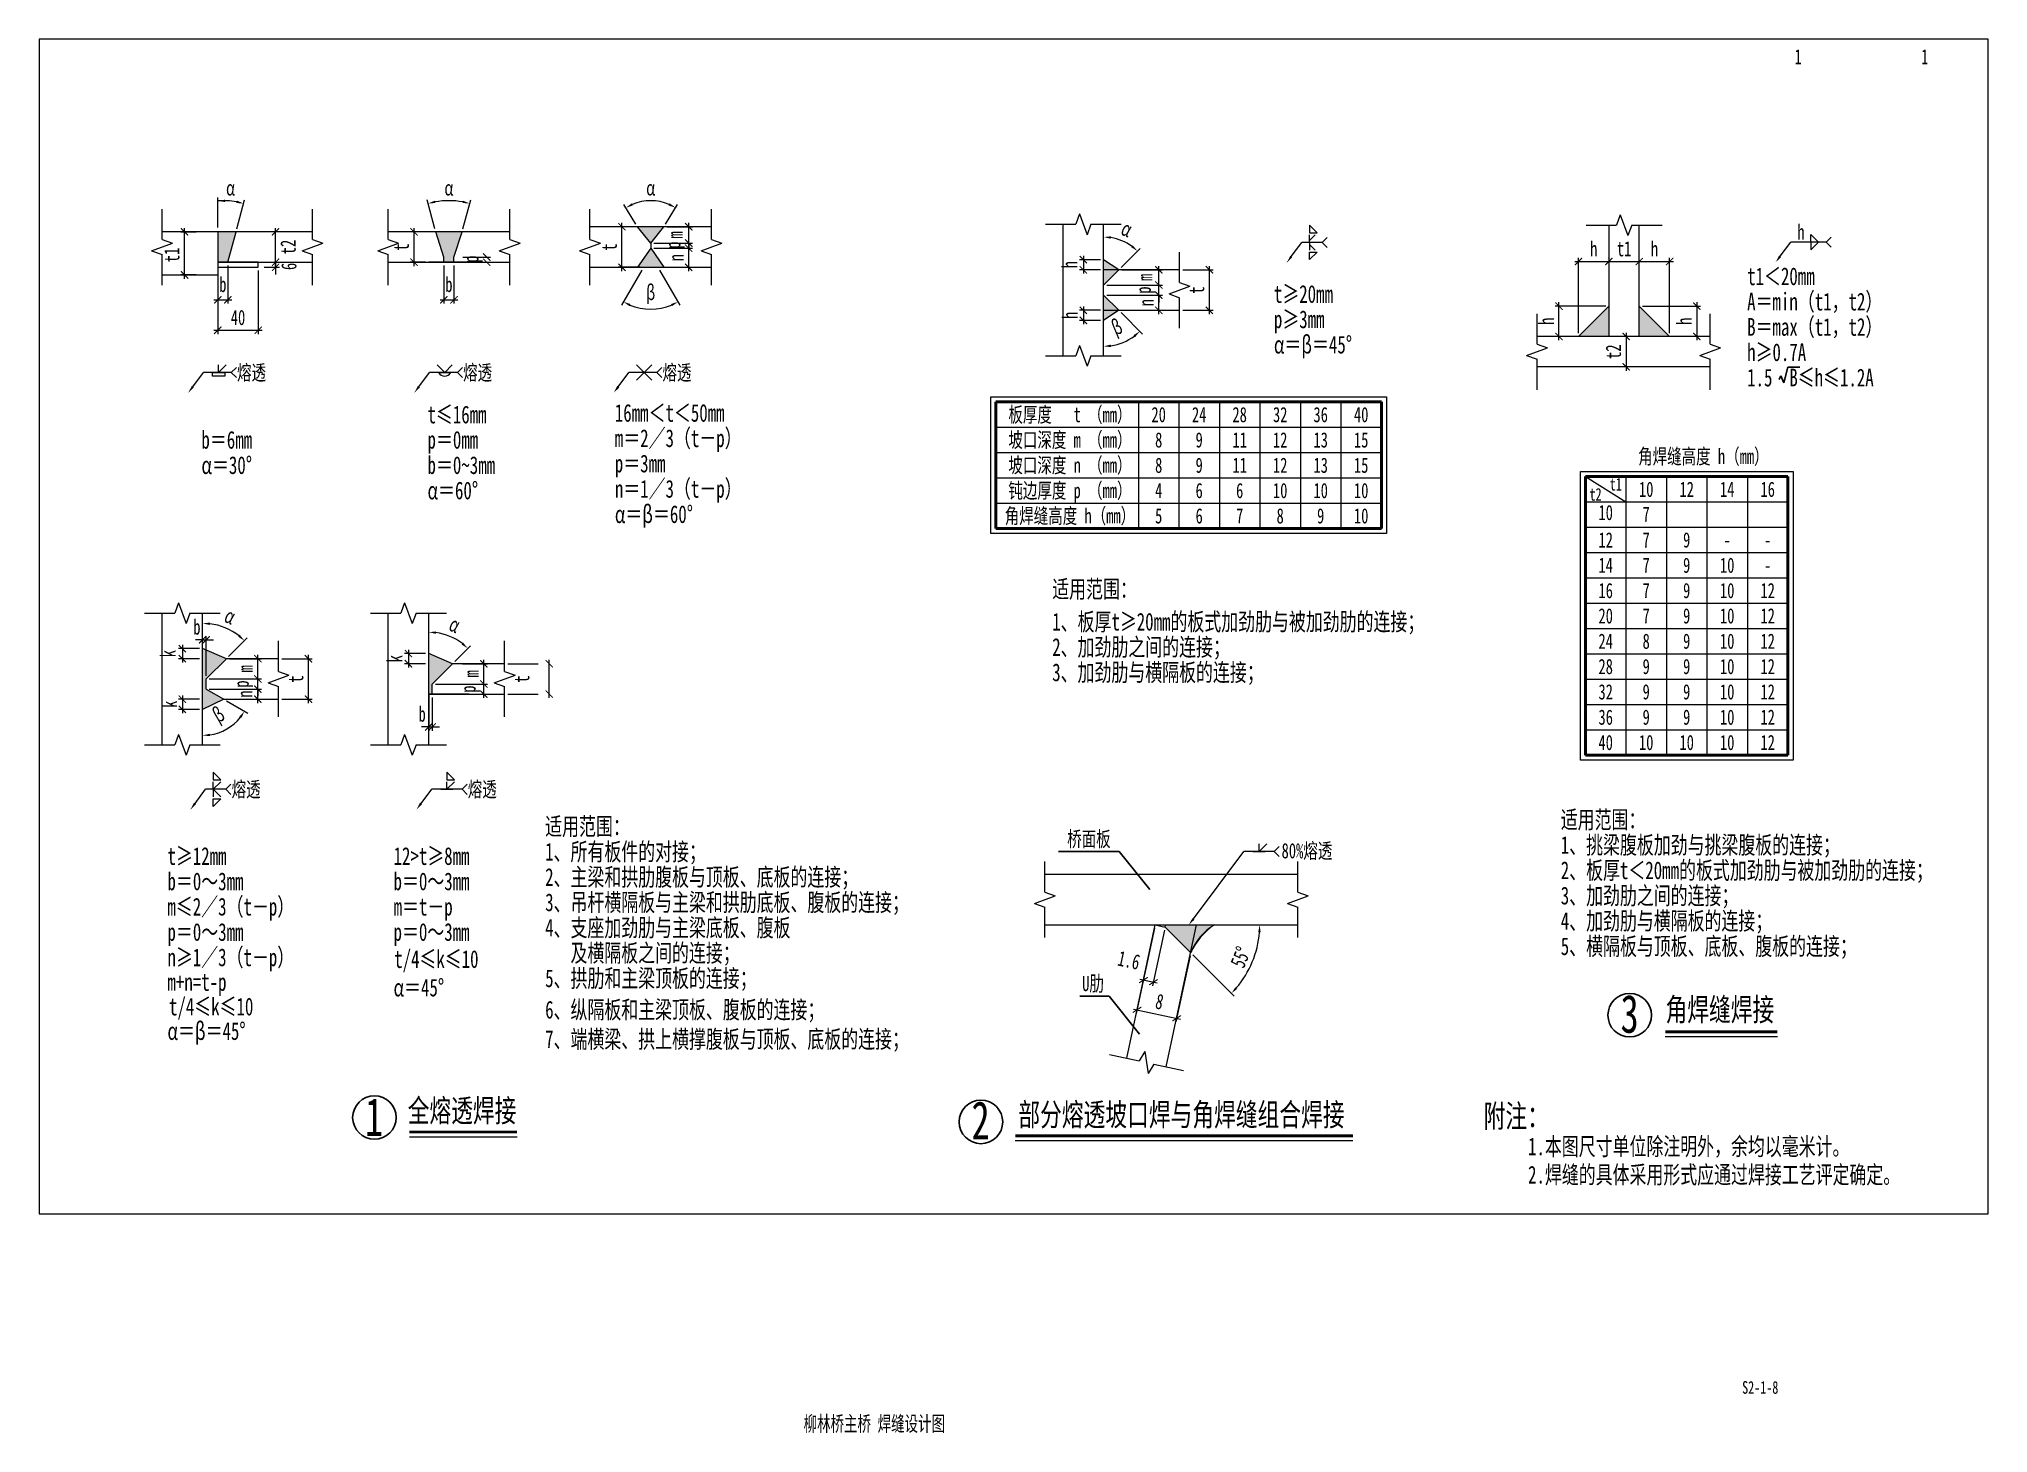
# Paper-space layout '布局1' of a CAD drawing. Header units: millimetres. Extents: x 3075 to 3460, y 399 to 674.
# The model-space entities are those that its viewports show. They can reach past a viewport. Long polylines and large blocks are cut down to what shows.
import ezdxf
from ezdxf.enums import TextEntityAlignment as Align

# ---------------------------------------------------------------- set-up
doc = ezdxf.new("R2010")
doc.units = ezdxf.units.MM
for name, color, linetype, lineweight in [('BZ', 2, 'Continuous', 15), ('Thick', 4, 'Continuous', 30), ('Thick+', 2, 'Continuous', 50), ('Thin', 1, 'Continuous', 20), ('Thin-', 6, 'Continuous', 15), ('文字说明', 7, 'Continuous', 25), ('桥－综合说明', 7, 'Continuous', 13), ('焊接记号', 2, 'Continuous', 15)]:
    doc.layers.add(name, color=color, linetype=linetype, lineweight=lineweight)
doc.layers.add('text', color=2, linetype='Continuous')
doc.styles.add('fs', font='仿宋_GB2312.TTF', dxfattribs={"width": 0.7})
doc.styles.get("Standard").update_dxf_attribs({"font": '仿宋_GB2312.TTF', "width": 0.7})
doc.styles.add('仿宋字', font='', dxfattribs={"width": 0.7})
doc.styles.get('仿宋字').set_extended_font_data('仿宋_GB2312')

# ---------------------------------------------------------------- blocks, each defined once
blk = doc.blocks.new('_ArchTick')
at = {"color": 0, "linetype": 'ByBlock', "const_width": 0.15}
blk.add_lwpolyline([(-0.5, -0.5), (0.5, 0.5)], dxfattribs=at)

msp = doc.modelspace()

# ---------------------------------------------------------------- hatches: boundary and pattern name
at = {"layer": '焊接记号'}
for points in [[(49486, 56282), (49486, 55682), (49686, 55682), (49847, 56282)], [(54312, 56282), (53791, 56282), (53952, 55783), (53952, 55682), (54152, 55682), (54152, 55783)], [(49186, 48052), (49186, 46852), (49603, 47052), (49256, 47252), (49256, 47452), (49656, 47852)], [(53652, 47952), (53652, 47152), (53722, 47152), (53722, 47352), (54122, 47752)]]:
    msp.add_hatch(color=256, dxfattribs=at).paths.add_polyline_path(points)
h = msp.add_hatch(color=256, dxfattribs=at)
h.paths.add_polyline_path([(58298, 56382), (57778, 56382), (58038, 56060)])
h.paths.add_polyline_path([(57778, 55582), (58298, 55582), (58038, 55959)])
h = msp.add_hatch(color=256, dxfattribs=at)
h.paths.add_polyline_path([(58038, 56060), (58028, 56077), (58028, 55942), (58038, 55960)])
h.paths.add_polyline_path([(58048, 56077), (58038, 56060), (58038, 55960), (58048, 55942)])
h = msp.add_hatch(color=256, dxfattribs=at)
h.paths.add_polyline_path([(67284, 55532), (66984, 55732), (66984, 55532)])
h.paths.add_polyline_path([(67284, 55532), (66984, 55532), (66984, 55232)])
h = msp.add_hatch(color=256, dxfattribs=at)
h.paths.add_polyline_path([(66984, 54732), (67284, 54732), (66984, 55032)])
h.paths.add_polyline_path([(66984, 54732), (66984, 54532), (67284, 54732)])
h = msp.add_hatch(color=256, dxfattribs=at)
h.paths.add_polyline_path([(76365, 54215), (76965, 54215), (76965, 54815)])
h.paths.add_polyline_path([(77565, 54215), (78165, 54215), (77565, 54815)])
h = msp.add_hatch(color=256, dxfattribs=at)
h.paths.add_polyline_path([(68705, 42046), (68822, 42594), (68209, 42594), (68200, 42552)])
h.paths.add_polyline_path([(69172, 42594), (68822, 42594), (68705, 42046, -0.169129)])

# ---------------------------------------------------------------- linework, layer by layer
at = {"const_width": 58.5}
for points in [[(78079, 40485), (80295, 40485)], [(53271, 38505), (55397, 38505)], [(65240, 38432), (71908, 38432)]]:
    msp.add_lwpolyline(points, dxfattribs=at)
at = {"ltscale": 0.2}
for centre in [(77376, 40812), (52580, 38791), (64561, 38704)]:
    msp.add_circle(centre, 430, dxfattribs=at)
at = {"layer": 'BZ'}
for p, q in [((49486, 56366), (49486, 56959)), ((49863, 56343), (50017, 56916)), ((53775, 56343), (53621, 56916)), ((54329, 56343), (54482, 56916)), ((57746, 56436), (57508, 56823)), ((58331, 56436), (58568, 56823)), ((48759, 56282), (49058, 56282)), ((48830, 55357), (48830, 56357)), ((50699, 56282), (50400, 56282)), ((50627, 55607), (50627, 56357)), ((53728, 56282), (53287, 56282)), ((53362, 55607), (53362, 56357)), ((57716, 56382), (57395, 56382)), ((57470, 55507), (57470, 56457)), ((58361, 56382), (58863, 56382)), ((58788, 55985), (58788, 56457)), ((48830, 55432), (48830, 55825)), ((50627, 55682), (50627, 55825)), ((53362, 55682), (53362, 55825)), ((58101, 56060), (58863, 56060)), ((58101, 56060), (58863, 56060)), ((58101, 56060), (58863, 56060)), ((58101, 55959), (58863, 55959)), ((58788, 56060), (58788, 56203)), ((58788, 56060), (58788, 55917)), ((58788, 55507), (58788, 56034)), ((67328, 55577), (67707, 55955)), ((49486, 55620), (49486, 54864)), ((49486, 55520), (49486, 54264)), ((49686, 55620), (49686, 54864)), ((50286, 55520), (50286, 54264)), ((50400, 55682), (50702, 55682)), ((50400, 55682), (50702, 55682)), ((50400, 55582), (50702, 55582)), ((50627, 55682), (50627, 55582)), ((50627, 55582), (50627, 55439)), ((53589, 55682), (53287, 55682)), ((53589, 55682), (53287, 55682)), ((53952, 55620), (53952, 54864)), ((54152, 55620), (54152, 54864)), ((54329, 55783), (54873, 55783)), ((54329, 55682), (54873, 55682)), ((57831, 55582), (57395, 55582)), ((57863, 55528), (57462, 54834)), ((58214, 55528), (58615, 54834)), ((58245, 55582), (58863, 55582)), ((66921, 55732), (66509, 55732)), ((66921, 55532), (66509, 55532)), ((66584, 55807), (66584, 55457)), ((67346, 55532), (68149, 55532)), ((68074, 55157), (68074, 55607)), ((68546, 55532), (69149, 55532)), ((69074, 54657), (69074, 55607)), ((76290, 55696), (77040, 55696)), ((76365, 54278), (76365, 55771)), ((76890, 55696), (77640, 55696)), ((76965, 55759), (76965, 55771)), ((76965, 55759), (76965, 55771)), ((77490, 55696), (78240, 55696)), ((77565, 54578), (77565, 55771)), ((77565, 55759), (77565, 55771)), ((78165, 54278), (78165, 55771)), ((49058, 55432), (48755, 55432)), ((49058, 55432), (48755, 55432)), ((67046, 55232), (68149, 55232)), ((67046, 55232), (68149, 55232)), ((68074, 55232), (68074, 55375)), ((68074, 55032), (68074, 55232)), ((68074, 54657), (68074, 55107)), ((49411, 54939), (49761, 54939)), ((53877, 54939), (54227, 54939)), ((66921, 54732), (66509, 54732)), ((66584, 54807), (66584, 54457)), ((67046, 55032), (68149, 55032)), ((67046, 55032), (68149, 55032)), ((67328, 54688), (67752, 54264)), ((67346, 54732), (68149, 54732)), ((68074, 55032), (68074, 54889)), ((68546, 54732), (69149, 54732)), ((76903, 54815), (75904, 54815)), ((75979, 54140), (75979, 54890)), ((77628, 54815), (78777, 54815)), ((78702, 54890), (78702, 54140)), ((49411, 54339), (50361, 54339)), ((66921, 54532), (66509, 54532)), ((77306, 54290), (77306, 53540)), ((75916, 54215), (75904, 54215)), ((77244, 54215), (77231, 54215)), ((78639, 54215), (78627, 54215)), ((77244, 53615), (77231, 53615)), ((48786, 48127), (48786, 47777)), ((49186, 48225), (49043, 48225)), ((49186, 48114), (49186, 48300)), ((49186, 48225), (49256, 48225)), ((49256, 47514), (49256, 48300)), ((49256, 48225), (49399, 48225)), ((49700, 47896), (50065, 48261)), ((49124, 48052), (48711, 48052)), ((49124, 47852), (48711, 47852)), ((49719, 47852), (50352, 47852)), ((50277, 47377), (50277, 47927)), ((50749, 47852), (51352, 47852)), ((51277, 46977), (51277, 47927)), ((53589, 47952), (53177, 47952)), ((53589, 47752), (53177, 47752)), ((53252, 48027), (53252, 47677)), ((54166, 47796), (54478, 48108)), ((54320, 47752), (54817, 47752)), ((54742, 47277), (54742, 47827)), ((55214, 47752), (55817, 47752)), ((56034, 47077), (56034, 47827)), ((49319, 47452), (50352, 47452)), ((49319, 47452), (50352, 47452)), ((50277, 47452), (50277, 47595)), ((50277, 47252), (50277, 47452)), ((54742, 47077), (54742, 47427)), ((49124, 47052), (48711, 47052)), ((48786, 47127), (48786, 46777)), ((49319, 47252), (50352, 47252)), ((49319, 47252), (50352, 47252)), ((49657, 47021), (50079, 46777)), ((49665, 47052), (50352, 47052)), ((50277, 46977), (50277, 47327)), ((50277, 47252), (50277, 47109)), ((50749, 47052), (51352, 47052)), ((53652, 47089), (53652, 46430)), ((53714, 47152), (54817, 47152)), ((53722, 47089), (53722, 46430)), ((53784, 47352), (54817, 47352)), ((53784, 47352), (54817, 47352)), ((55214, 47152), (55817, 47152)), ((49124, 46852), (48711, 46852)), ((53652, 46505), (53509, 46505)), ((53652, 46505), (53722, 46505)), ((53722, 46505), (53865, 46505)), ((67991, 42532), (67630, 40845)), ((67991, 42532), (67755, 41432)), ((68187, 42491), (67951, 41390)), ((68692, 41985), (68412, 40678)), ((68749, 42002), (69561, 41190)), ((67698, 41521), (68040, 41448)), ((67572, 40934), (68501, 40735))]:
    msp.add_line(p, q, dxfattribs=at)
for centre, radius, start, end in [((49586, 55309), 1588, 80.1608, 93.6101), ((54052, 55309), 1588, 80.1608, 99.8392), ((58038, 55959), 938, 67.1888, 112.8112), ((66984, 55232), 947, 53.6559, 81.3441), ((58038, 55832), 1078, 247.6072, 292.3928), ((66984, 55032), 1012, 278.1055, 306.8945), ((49186, 47382), 1169, 52.0162, 82.9838), ((53652, 47282), 1094, 52.4951, 82.5049), ((49186, 47292), 956, 278.5796, 321.4204), ((68158, 42594), 1909, 319.2918, 355.7082)]:
    msp.add_arc(centre, radius, start, end, dxfattribs=at)
for points in [[(49629, 56870), (49629, 56918), (49486, 56894)], [(49863, 56897), (49852, 56851), (49997, 56843)], [(53785, 56851), (53775, 56897), (53641, 56843)], [(54328, 56897), (54318, 56851), (54463, 56843)], [(57685, 56803), (57664, 56845), (57547, 56759)], [(58413, 56845), (58391, 56803), (58529, 56759)], [(67124, 56145), (67128, 56193), (66984, 56180)], [(67561, 56014), (67530, 55978), (67654, 55902)], [(57617, 54815), (57638, 54857), (57499, 54899)], [(58438, 54857), (58459, 54815), (58577, 54899)], [(67575, 54241), (67607, 54205), (67699, 54317)], [(67128, 54007), (67125, 54055), (66984, 54021)], [(49327, 48518), (49330, 48565), (49186, 48550)], [(49921, 48321), (49890, 48285), (50012, 48208)], [(53793, 48343), (53796, 48390), (53652, 48376)], [(54333, 48168), (54302, 48132), (54425, 48055)], [(49914, 46710), (49953, 46683), (50014, 46814)], [(49331, 46323), (49327, 46371), (49186, 46336)], [(70038, 42452), (70086, 42450), (70067, 42594)], [(69623, 41332), (69588, 41364), (69508, 41243)]]:
    msp.add_solid(points, dxfattribs=at)
at = {"layer": 'Thick+'}
for p, q in [((64856, 52923), (72472, 52923)), ((64856, 50423), (64856, 52923)), ((72472, 52923), (72472, 50423)), ((72472, 52923), (72472, 50423)), ((76502, 51448), (80502, 51448)), ((76502, 45948), (76502, 51448)), ((80502, 51448), (80502, 45948)), ((72472, 50423), (64856, 50423)), ((80502, 45948), (76502, 45948))]:
    msp.add_line(p, q, dxfattribs=at)
at = {"layer": 'Thin'}
for p, q in [((51356, 56282), (48386, 56282)), ((49486, 56282), (49486, 55582)), ((49686, 55682), (49847, 56282)), ((55252, 56282), (52852, 56282)), ((53952, 55783), (53791, 56282)), ((54152, 55783), (54312, 56282)), ((59238, 56382), (56838, 56382)), ((58038, 56060), (57778, 56382)), ((58038, 56060), (58298, 56382)), ((66184, 53832), (66184, 56432)), ((66984, 53832), (66984, 56432)), ((76965, 56415), (76965, 54215)), ((77565, 54215), (77565, 56415)), ((58038, 55959), (57778, 55582)), ((58038, 56060), (58038, 55959)), ((58038, 55959), (58298, 55582)), ((50286, 55682), (49486, 55682)), ((49486, 55682), (51356, 55682)), ((49486, 55582), (50286, 55582)), ((50286, 55582), (50286, 55682)), ((52852, 55682), (55252, 55682)), ((54452, 55682), (53652, 55682)), ((53952, 55682), (53952, 55783)), ((54152, 55682), (54152, 55783)), ((56838, 55582), (59238, 55582)), ((67284, 55532), (66984, 55732)), ((68484, 55532), (66984, 55532)), ((66984, 55232), (67284, 55532)), ((48386, 55432), (49486, 55432)), ((66984, 55032), (67284, 54732)), ((66984, 54732), (68484, 54732)), ((67284, 54732), (66984, 54532)), ((76365, 54215), (76965, 54815)), ((78165, 54215), (77565, 54815)), ((78965, 54215), (75545, 54215)), ((78965, 53615), (75545, 53615)), ((64756, 53023), (72572, 53023)), ((64756, 50323), (64756, 53023)), ((67672, 52923), (67672, 50423)), ((68472, 52923), (68472, 50423)), ((69272, 52923), (69272, 50423)), ((69272, 52923), (69272, 50423)), ((70072, 52923), (70072, 50423)), ((70072, 52923), (70072, 50423)), ((70872, 52923), (70872, 50423)), ((71672, 52923), (71672, 50423)), ((72572, 53023), (72572, 50323)), ((64856, 52423), (72472, 52423)), ((64856, 51923), (72472, 51923)), ((64856, 51423), (72472, 51423)), ((76402, 51548), (80602, 51548)), ((76402, 45848), (76402, 51548)), ((76502, 51448), (77302, 50948)), ((77302, 51448), (77302, 45948)), ((78102, 51448), (78102, 45948)), ((78902, 51448), (78902, 45948)), ((79702, 51448), (79702, 45948)), ((80602, 51548), (80602, 45848)), ((64856, 50923), (72472, 50923)), ((76502, 50948), (80502, 50948)), ((76502, 50448), (80502, 50448)), ((72572, 50323), (64756, 50323)), ((76502, 49948), (80502, 49948)), ((76502, 49448), (80502, 49448)), ((76502, 48948), (80502, 48948)), ((48386, 46152), (48386, 48752)), ((49186, 46152), (49186, 48752)), ((52852, 46152), (52852, 48752)), ((53652, 46152), (53652, 48752)), ((76502, 48448), (80502, 48448)), ((49656, 47852), (49186, 48052)), ((49256, 47452), (49656, 47852)), ((50686, 47852), (49656, 47852)), ((54122, 47752), (53652, 47952)), ((53722, 47352), (54122, 47752)), ((55152, 47752), (54122, 47752)), ((76502, 47948), (80502, 47948)), ((49256, 47252), (49256, 47452)), ((76502, 47448), (80502, 47448)), ((49603, 47052), (49186, 46852)), ((49256, 47252), (49603, 47052)), ((49603, 47052), (50686, 47052)), ((53652, 47152), (55152, 47152)), ((54452, 47152), (53652, 47152)), ((53652, 47152), (53652, 47052)), ((53722, 47152), (53722, 47352)), ((76502, 46948), (80502, 46948)), ((76502, 46448), (80502, 46448)), ((80602, 45848), (76402, 45848)), ((76502, 45948), (80502, 45948)), ((76502, 45948), (80502, 45948)), ((76502, 45948), (80502, 45948)), ((65822, 43594), (70822, 43594)), ((65822, 42594), (70822, 42594)), ((67440, 39961), (68004, 42594)), ((68004, 42594), (68200, 42552)), ((68200, 42552), (68209, 42594)), ((68200, 42552), (68705, 42046)), ((68222, 39794), (68822, 42594)), ((78079, 40388), (80295, 40388)), ((53271, 38407), (55397, 38407)), ((65240, 38335), (71908, 38335))]:
    msp.add_line(p, q, dxfattribs=at)
for centre, radius, start, end in [((69904, 41496), 1320, 123.6842, 155.3306), ((69724, 41649), 1094, 120.3083, 158.7064)]:
    msp.add_arc(centre, radius, start, end, dxfattribs=at)
at = {"layer": 'Thin-'}
for p, q in [((48386, 56132), (48386, 56732)), ((51356, 56132), (51356, 56732)), ((52852, 56132), (52852, 56732)), ((55252, 56132), (55252, 56732)), ((56838, 56132), (56838, 56732)), ((59238, 56132), (59238, 56732)), ((66509, 56639), (66434, 56432)), ((66509, 56639), (66659, 56226)), ((77190, 56621), (77115, 56415)), ((77190, 56621), (77340, 56209)), ((65834, 56432), (66434, 56432)), ((66734, 56432), (66659, 56226)), ((66734, 56432), (67334, 56432)), ((76515, 56415), (77115, 56415)), ((77415, 56415), (77340, 56209)), ((77415, 56415), (78015, 56415)), ((48180, 55907), (48592, 56057)), ((48180, 55907), (48386, 55832)), ((48386, 56132), (48592, 56057)), ((48386, 55232), (48386, 55832)), ((51150, 55907), (51562, 56057)), ((51150, 55907), (51356, 55832)), ((51356, 56132), (51562, 56057)), ((51356, 55232), (51356, 55832)), ((52646, 55907), (53058, 56057)), ((52646, 55907), (52852, 55832)), ((52852, 56132), (53058, 56057)), ((52852, 55232), (52852, 55832)), ((55046, 55907), (55458, 56057)), ((55046, 55907), (55252, 55832)), ((55252, 56132), (55458, 56057)), ((55252, 55232), (55252, 55832)), ((56632, 55907), (57044, 56057)), ((56632, 55907), (56838, 55832)), ((56838, 56132), (57044, 56057)), ((56838, 55232), (56838, 55832)), ((59032, 55907), (59444, 56057)), ((59032, 55907), (59238, 55832)), ((59238, 56132), (59444, 56057)), ((59238, 55232), (59238, 55832)), ((68484, 55282), (68484, 55882)), ((68277, 55057), (68690, 55207)), ((68277, 55057), (68484, 54982)), ((68484, 55282), (68690, 55207)), ((68484, 54382), (68484, 54982)), ((75545, 54065), (75545, 54665)), ((78965, 54065), (78965, 54665)), ((66509, 54039), (66434, 53832)), ((66509, 54039), (66659, 53626)), ((75339, 53840), (75751, 53990)), ((75545, 54065), (75751, 53990)), ((78759, 53840), (79171, 53990)), ((78965, 54065), (79171, 53990)), ((65834, 53832), (66434, 53832)), ((66734, 53832), (66659, 53626)), ((66734, 53832), (67334, 53832)), ((75339, 53840), (75545, 53765)), ((75545, 53165), (75545, 53765)), ((78759, 53840), (78965, 53765)), ((78965, 53165), (78965, 53765)), ((48711, 48958), (48636, 48752)), ((48711, 48958), (48861, 48546)), ((53177, 48958), (53102, 48752)), ((53177, 48958), (53327, 48546)), ((48036, 48752), (48636, 48752)), ((48936, 48752), (48861, 48546)), ((48936, 48752), (49536, 48752)), ((52502, 48752), (53102, 48752)), ((53402, 48752), (53327, 48546)), ((53402, 48752), (54002, 48752)), ((50686, 47602), (50686, 48202)), ((55152, 47602), (55152, 48202)), ((50480, 47377), (50892, 47527)), ((50480, 47377), (50686, 47302)), ((50686, 47602), (50892, 47527)), ((54946, 47377), (55358, 47527)), ((54946, 47377), (55152, 47302)), ((55152, 47602), (55358, 47527)), ((50686, 46702), (50686, 47302)), ((55152, 46702), (55152, 47302)), ((48711, 46358), (48636, 46152)), ((48711, 46358), (48861, 45946)), ((53177, 46358), (53102, 46152)), ((53177, 46358), (53327, 45946)), ((48036, 46152), (48636, 46152)), ((48936, 46152), (48861, 45946)), ((48936, 46152), (49536, 46152)), ((52502, 46152), (53102, 46152)), ((53402, 46152), (53327, 45946)), ((53402, 46152), (54002, 46152)), ((65822, 43244), (65822, 43844)), ((70822, 43244), (70822, 43844)), ((65616, 43019), (66028, 43169)), ((65822, 43244), (66028, 43169)), ((70616, 43019), (71028, 43169)), ((70822, 43244), (71028, 43169)), ((65616, 43019), (65822, 42944)), ((65822, 42344), (65822, 42944)), ((70616, 43019), (70822, 42944)), ((70822, 42344), (70822, 42944)), ((67801, 40095), (67685, 39909)), ((67801, 40095), (67861, 39660)), ((67098, 40034), (67685, 39909)), ((67978, 39846), (67861, 39660)), ((67978, 39846), (68565, 39720))]:
    msp.add_line(p, q, dxfattribs=at)
at = {"layer": '文字说明'}
for p, q in [((80422, 53302), (80503, 53611)), ((80503, 53611), (80739, 53611)), ((80330, 53366), (80363, 53441)), ((80363, 53441), (80422, 53302)), ((67294, 44042), (66094, 44042)), ((67894, 43292), (67294, 44042)), ((67092, 41188), (66517, 41188)), ((67692, 40438), (67092, 41188))]:
    msp.add_line(p, q, dxfattribs=at)
at = {"layer": '焊接记号'}
for p, q in [((71201, 56263), (71051, 56413)), ((71051, 56413), (71051, 56263)), ((71051, 56263), (71201, 56263)), ((71051, 56113), (71161, 56223)), ((71051, 56073), (71051, 56223)), ((80957, 56079), (80957, 56229)), ((81107, 56079), (80957, 56229)), ((71301, 56073), (70901, 56073)), ((71051, 56073), (71051, 55923)), ((71051, 56033), (71161, 55923)), ((71051, 55883), (71201, 55883)), ((71201, 55883), (71051, 55733)), ((71051, 55733), (71051, 55883)), ((71301, 56073), (71401, 56173)), ((71301, 56073), (71401, 55973)), ((81257, 56079), (80557, 56079)), ((81107, 56079), (80957, 55929)), ((80957, 56079), (80957, 55929)), ((81257, 56079), (81357, 56179)), ((81257, 56079), (81357, 55979)), ((49503, 53503), (49653, 53653)), ((49503, 53503), (49503, 53653)), ((49753, 53503), (49853, 53603)), ((53968, 53503), (53818, 53653)), ((53968, 53503), (54118, 53653)), ((54218, 53503), (54318, 53603)), ((57907, 53503), (57757, 53653)), ((57907, 53503), (58057, 53653)), ((58157, 53503), (58257, 53603)), ((49753, 53503), (49203, 53503)), ((49383, 53503), (49623, 53503)), ((49383, 53433), (49383, 53503)), ((49623, 53433), (49383, 53433)), ((49623, 53503), (49623, 53433)), ((49753, 53503), (49853, 53403)), ((54218, 53503), (53668, 53503)), ((53848, 53503), (54088, 53503)), ((54218, 53503), (54318, 53403)), ((58157, 53503), (57607, 53503)), ((57907, 53503), (57757, 53353)), ((57907, 53503), (58057, 53353)), ((58157, 53503), (58257, 53403)), ((49396, 45613), (49396, 45463)), ((49546, 45463), (49396, 45613)), ((49396, 45463), (49546, 45463)), ((54161, 45463), (54011, 45613)), ((54011, 45613), (54011, 45463)), ((54011, 45463), (54161, 45463)), ((49646, 45273), (49246, 45273)), ((49396, 45273), (49546, 45423)), ((49396, 45273), (49396, 45423)), ((49396, 45273), (49546, 45123)), ((49396, 45273), (49396, 45123)), ((49396, 45083), (49546, 45083)), ((49546, 45083), (49396, 44933)), ((49396, 44933), (49396, 45083)), ((49646, 45273), (49746, 45373)), ((49646, 45273), (49746, 45173)), ((54311, 45273), (53711, 45273)), ((53891, 45273), (54131, 45273)), ((54011, 45273), (54161, 45423)), ((54011, 45273), (54011, 45423)), ((54311, 45273), (54411, 45373)), ((54311, 45273), (54411, 45173)), ((70355, 44043), (69755, 44043)), ((69935, 44043), (70175, 44043)), ((70055, 44043), (70205, 44193)), ((70055, 44043), (70055, 44193)), ((70355, 44043), (70455, 44143)), ((70355, 44043), (70455, 43943))]:
    msp.add_line(p, q, dxfattribs=at)
at = {"layer": '焊接记号', "extrusion": (0, 0, -1)}
for points in [[(-70691, 55793), (-70901, 56073)], [(-80347, 55799), (-80557, 56079)], [(-48993, 53223), (-49203, 53503)], [(-53458, 53223), (-53668, 53503)], [(-57397, 53223), (-57607, 53503)], [(-49036, 44993), (-49246, 45273)], [(-53501, 44993), (-53711, 45273)], [(-68758, 42714), (-69755, 44043)]]:
    msp.add_lwpolyline(points, dxfattribs=at)
at = {"layer": '焊接记号'}
msp.add_arc((53968, 53571), 138, 209.4871, 330.5129, dxfattribs=at)
at = {"layer": '焊接记号', "extrusion": (0, 0, -1)}
for points in [[(-70671, 55808), (-70601, 55673), (-70711, 55778)], [(-80327, 55814), (-80257, 55679), (-80367, 55784)], [(-48973, 53238), (-48903, 53103), (-49013, 53208)], [(-53438, 53238), (-53368, 53103), (-53478, 53208)], [(-57377, 53238), (-57307, 53103), (-57417, 53208)], [(-49016, 45008), (-48946, 44873), (-49056, 44978)], [(-53481, 45008), (-53411, 44873), (-53521, 44978)], [(-68738, 42729), (-68668, 42594), (-68778, 42699)]]:
    msp.add_solid(points, dxfattribs=at)

# ---------------------------------------------------------------- block references
at = {"layer": 'BZ', "yscale": 143, "zscale": 143}
for p, xscale, rotation in [((48830, 56282), 143, 90.00000000000001), ((50627, 56282), -143, 270), ((53362, 56282), 143, 90), ((57470, 56382), 143, 90), ((58788, 56382), 143, 90), ((54798, 55783), 143, 270), ((58788, 56060), 143, 270), ((58788, 56060), 143, 90), ((58788, 56060), 143, 270), ((58788, 55959), 143, 90), ((48830, 55432), 143, 270), ((50627, 55682), -143, 90), ((50627, 55682), -143, 90), ((50627, 55582), -143, 270), ((53362, 55682), 143, 270), ((53362, 55682), 143, 270), ((54798, 55682), 143, 90), ((57470, 55582), 143, 270), ((58788, 55582), 143, 270), ((66584, 55732), 143, 90), ((66584, 55532), 143, 270), ((68074, 55532), 143, 90), ((69074, 55532), 143, 90), ((76365, 55696), 143, 180), ((76965, 55696), 143, 180), ((77565, 55696), 143, 180), ((68074, 55232), 143, 270), ((68074, 55232), 143, 270), ((68074, 55032), 143, 90), ((68074, 55032), 143, 90), ((49486, 54939), 143, 180), ((53952, 54939), 143, 180), ((66584, 54732), 143, 90), ((68074, 54732), 143, 270), ((69074, 54732), 143, 270), ((75979, 54815), 143, 90), ((78702, 54815), 143, 90), ((49486, 54339), 143, 180), ((66584, 54532), 143, 270), ((75979, 54215), 143, 270), ((77306, 54215), 143, 90), ((78702, 54215), 143, 270), ((77306, 53615), 143, 270), ((48786, 48052), 143, 90), ((49256, 48225), 143, 180), ((48786, 47852), 143, 270), ((50277, 47852), 143, 90), ((51277, 47852), 143, 90), ((53252, 47952), 143, 90), ((53252, 47752), 143, 270), ((54742, 47752), 143, 90), ((56034, 47752), 143, 90), ((50277, 47452), 143, 270), ((50277, 47452), 143, 270), ((54742, 47352), 143, 270), ((54742, 47352), 143, 90), ((48786, 47052), 143, 90), ((50277, 47252), 143, 90), ((50277, 47252), 143, 90), ((50277, 47052), 143, 270), ((51277, 47052), 143, 270), ((54742, 47152), 143, 270), ((56034, 47152), 143, 270), ((48786, 46852), 143, 270), ((53722, 46505), 143, 180), ((67771, 41505), 142.9999999999854, 167.9052429230319), ((67967, 41463), 142.9999999999854, 347.9052429230319), ((67645, 40919), 142.9999999999854, 167.9052429230319), ((68428, 40751), 142.9999999999854, 347.9052429230319)]:
    msp.add_blockref('_ArchTick', p, dxfattribs=dict(at, xscale=xscale, rotation=rotation))
at = {"layer": 'BZ', "xscale": 143, "yscale": 143, "zscale": 143}
for p in [(76965, 55696), (77565, 55696), (78165, 55696), (49686, 54939), (54152, 54939), (50286, 54339), (49186, 48225), (53652, 46505)]:
    msp.add_blockref('_ArchTick', p, dxfattribs=at)

# ---------------------------------------------------------------- texts
at = {"layer": 'BZ', "color": 7, "char_height": 300, "attachment_point": 5}
for s, insert in [('\\A1;α', (49738, 57147)), ('\\A1;α', (54052, 57147)), ('\\A1;α', (58038, 57148)), ('\\A1;h', (76665, 55946)), ('\\A1;t1', (77265, 55946)), ('\\A1;h', (77865, 55946)), ('\\A1;b', (49586, 55240)), ('\\A1;b', (54052, 55240)), ('\\A1;β', (58038, 55045)), ('\\A1;40', (49886, 54589)), ('\\A1;b', (49074, 48475)), ('\\A1;b', (53523, 46755))]:
    msp.add_mtext(s, dxfattribs=dict(at, insert=insert))
for s, insert, rotation in [('\\A1;m', (58516, 56221), 90), ('\\A1;α', (67442, 56339), 337.5), ('\\A1;t1', (48580, 55825), 90), ('\\A1;t2', (50877, 55982), 90), ('\\A1;t', (53112, 55982), 90), ('\\A1;t', (57220, 55982), 90), ('\\A1;p', (58518, 56020), 90), ('\\A1;n', (58538, 55771), 90), ('\\A1;6', (50893, 55599), 90), ('\\A1;p', (54528, 55743), 90), ('\\A1;h', (66312, 55632), 90), ('\\A1;m', (67798, 55382), 90), ('\\A1;p', (67810, 55132), 90), ('\\A1;t', (68824, 55132), 90), ('\\A1;h', (66319, 54632), 90), ('\\A1;n', (67824, 54882), 90), ('\\A1;β', (67260, 54366), 22.5), ('\\A1;h', (75729, 54515), 90), ('\\A1;h', (78452, 54515), 90), ('\\A1;t2', (77056, 53915), 90), ('\\A1;α', (49729, 48692), 337.5), ('\\A1;α', (54166, 48524), 337.5), ('\\A1;k', (48501, 47952), 90), ('\\A1;k', (52982, 47852), 90), ('\\A1;p', (49991, 47352), 90), ('\\A1;m', (50027, 47652), 90), ('\\A1;t', (51027, 47452), 90), ('\\A1;m', (54492, 47552), 90), ('\\A1;t', (55492, 47452), 90), ('\\A1;k', (48532, 46952), 90), ('\\A1;n', (50017, 47152), 90), ('\\A1;p', (54472, 47252), 90), ('\\A1;β', (49519, 46716), 30), ('\\A1;1.6', (67483, 41896), 347.9052), ('\\A1;55°', (69691, 41958), 67.5), ('\\A1;8', (68089, 41079), 347.9052)]:
    msp.add_mtext(s, dxfattribs=dict(at, insert=insert, rotation=rotation))
at = {"layer": 'text', "width": 0.7}
for s, p in [('3', (77196, 40464)), ('1', (52397, 38426)), ('2', (64375, 38361))]:
    msp.add_text(s, height=750, dxfattribs=at).set_placement(p)
at = {"layer": 'Thick', "width": 0.7}
for s, p in [('角焊缝焊接', (79158, 40699)), ('全熔透焊接', (54311, 38703)), ('部分熔透坡口焊与角焊缝组合焊接', (68522, 38624))]:
    msp.add_text(s, height=450, dxfattribs=at).set_placement(p, align=Align.CENTER)
at = {"layer": '文字说明', "width": 0.7}
for s, p in [('t1＜20mm', (79696, 55230)), ('A＝min（t1，t2）', (79696, 54730)), ('p≥3mm', (70348, 54380)), ('B＝max（t1，t2）', (79696, 54230)), ('α＝β＝45°', (70348, 53880)), ('h≥0.7A', (79696, 53730)), ('1.5  B≤h≤1.2A', (79696, 53230)), ('t≤16mm', (53629, 52500)), ('16mm＜t＜50mm', (57329, 52532)), ('b＝6mm', (49163, 52000)), ('m＝2／3（t－p）', (57329, 52032)), ('p＝0mm', (53629, 52000)), ('α＝30°', (49163, 51500)), ('b＝0~3mm', (53629, 51500)), ('p＝3mm', (57329, 51532)), ('α＝60°', (53629, 51000)), ('n＝1／3（t－p）', (57329, 51032)), ('α＝β＝60°', (57329, 50532)), ('适用范围：', (65969, 49053)), ('1、板厚t≥20mm的板式加劲肋与被加劲肋的连接；', (65969, 48408)), ('2、加劲肋之间的连接；', (65969, 47908)), ('3、加劲肋与横隔板的连接；', (65969, 47408)), ('适用范围：', (55953, 44366)), ('适用范围：', (76014, 44499)), ('1、挑梁腹板加劲与挑梁腹板的连接；', (76014, 43999)), ('t≥12mm', (48492, 43780)), ('12>t≥8mm', (52958, 43780)), ('1、所有板件的对接；', (55953, 43866)), ('2、板厚t＜20mm的板式加劲肋与被加劲肋的连接；', (76014, 43499)), ('b＝0～3mm', (48492, 43280)), ('b＝0～3mm', (52958, 43280)), ('2、主梁和拱肋腹板与顶板、底板的连接；', (55953, 43366)), ('m≤2／3（t－p）', (48492, 42780)), ('3、吊杆横隔板与主梁和拱肋底板、腹板的连接；', (55953, 42866)), ('3、加劲肋之间的连接；', (76014, 42999)), ('m＝t－p', (52958, 42780)), ('4、支座加劲肋与主梁底板、腹板', (55953, 42366)), ('4、加劲肋与横隔板的连接；', (76014, 42499)), ('p＝0～3mm', (48492, 42280)), ('p＝0～3mm', (52958, 42280)), ('5、横隔板与顶板、底板、腹板的连接；', (76014, 41999)), ('n≥1／3（t－p）', (48492, 41780)), ('t/4≤k≤10', (52970, 41745)), ('   及横隔板之间的连接；', (55953, 41866)), ('m+n=t-p', (48492, 41293)), ('5、拱肋和主梁顶板的连接；', (55953, 41366)), ('α＝45°', (52958, 41183)), ('t/4≤k≤10', (48522, 40808)), ('6、纵隔板和主梁顶板、腹板的连接；', (55953, 40746)), ('α＝β＝45°', (48492, 40324)), ('7、端横梁、拱上横撑腹板与顶板、底板的连接；', (55953, 40165))]:
    msp.add_text(s, height=350, dxfattribs=at).set_placement(p)
at = {"layer": '文字说明', "color": 1, "width": 0.7}
msp.add_text('t≥20mm', height=350, dxfattribs=at).set_placement((70348, 54880))
at = {"layer": '文字说明', "width": 0.7}
for s, height, p in [('板厚度   t （mm）', 300, (66319, 52673)), ('20', 300, (68072, 52673)), ('24', 300, (68872, 52673)), ('28', 300, (69672, 52673)), ('32', 300, (70472, 52673)), ('36', 300, (71272, 52673)), ('40', 300, (72072, 52673)), ('坡口深度 m （mm）', 300, (66319, 52173)), ('8', 300, (68072, 52173)), ('9', 300, (68872, 52173)), ('11', 300, (69672, 52173)), ('12', 300, (70472, 52173)), ('13', 300, (71272, 52173)), ('15', 300, (72072, 52173)), ('角焊缝高度 h（mm）', 300, (78831, 51848)), ('坡口深度 n （mm）', 300, (66319, 51673)), ('8', 300, (68072, 51673)), ('9', 300, (68872, 51673)), ('11', 300, (69672, 51673)), ('12', 300, (70472, 51673)), ('13', 300, (71272, 51673)), ('15', 300, (72072, 51673)), ('钝边厚度 p （mm）', 300, (66319, 51173)), ('4', 300, (68072, 51173)), ('6', 300, (68872, 51173)), ('6', 300, (69672, 51173)), ('10', 300, (70472, 51173)), ('10', 300, (71272, 51173)), ('10', 300, (72072, 51173)), ('t2', 250, (76702, 51098)), ('t1', 250, (77102, 51298)), ('10', 300, (77702, 51198)), ('12', 300, (78502, 51198)), ('14', 300, (79302, 51198)), ('16', 300, (80102, 51198)), ('角焊缝高度 h（mm）', 300, (66319, 50673)), ('10', 300, (76902, 50739)), ('7', 300, (77702, 50706)), ('5', 300, (68072, 50673)), ('6', 300, (68872, 50673)), ('7', 300, (69672, 50673)), ('8', 300, (70472, 50673)), ('9', 300, (71272, 50673)), ('10', 300, (72072, 50673)), ('7', 300, (77702, 50198)), ('9', 300, (78502, 50198)), ('-', 300, (79302, 50198)), ('-', 300, (80102, 50198)), ('14', 300, (76902, 49698)), ('7', 300, (77702, 49698)), ('9', 300, (78502, 49698)), ('10', 300, (79302, 49698)), ('-', 300, (80102, 49698)), ('7', 300, (77702, 49198)), ('9', 300, (78502, 49198)), ('10', 300, (79302, 49198)), ('12', 300, (80102, 49198)), ('7', 300, (77702, 48698)), ('9', 300, (78502, 48698)), ('10', 300, (79302, 48698)), ('12', 300, (80102, 48698)), ('8', 300, (77702, 48198)), ('9', 300, (78502, 48198)), ('10', 300, (79302, 48198)), ('12', 300, (80102, 48198)), ('9', 300, (78502, 47698)), ('10', 300, (79302, 47698)), ('12', 300, (80102, 47698)), ('9', 300, (77702, 47198)), ('9', 300, (78502, 47198)), ('10', 300, (79302, 47198)), ('12', 300, (80102, 47198)), ('36', 300, (76902, 46698)), ('9', 300, (77702, 46698)), ('9', 300, (78502, 46698)), ('10', 300, (79302, 46698)), ('12', 300, (80102, 46698)), ('40', 300, (76902, 46198)), ('10', 300, (77702, 46198)), ('10', 300, (78502, 46198)), ('10', 300, (79302, 46198)), ('12', 300, (80102, 46198)), ('桥面板', 300, (66694, 44292)), ('U肋', 300, (66775, 41438))]:
    msp.add_text(s, height=height, dxfattribs=at).set_placement(p, align=Align.MIDDLE_CENTER)
at = {"layer": '文字说明', "color": 2, "width": 0.7}
for s, p in [('12', (76902, 50198)), ('16', (76902, 49198)), ('20', (76902, 48698)), ('24', (76902, 48198)), ('28', (76902, 47698)), ('9', (77702, 47698)), ('32', (76902, 47198))]:
    msp.add_text(s, height=300, dxfattribs=at).set_placement(p, align=Align.MIDDLE_CENTER)
at = {"layer": '桥－综合说明', "width": 0.7}
for s, height, p in [('附注：', 450, (74491, 38596)), ('1.本图尺寸单位除注明外，余均以毫米计。', 350, (75368, 38046)), ('2.焊缝的具体采用形式应通过焊接工艺评定确定。', 350, (75368, 37487))]:
    msp.add_text(s, height=height, dxfattribs=at).set_placement(p)
at = {"layer": '焊接记号', "width": 0.7}
for s, p in [('h', (80757, 56279)), ('熔透', (50153, 53503)), ('熔透', (54618, 53503)), ('熔透', (58557, 53503)), ('熔透', (50046, 45273)), ('熔透', (54711, 45273))]:
    msp.add_text(s, height=300, dxfattribs=at).set_placement(p, align=Align.MIDDLE_CENTER)
msp.add_text('80%%%熔透', height=300, dxfattribs=at).set_placement((70500, 43910))

psp = doc.layouts.new('布局1')

# ---------------------------------------------------------------- texts
at = {"color": 0, "linetype": 'Continuous'}
for s, height, style, width, p in [('1', 3, 'fs', 0.65, (3422.17, 670.35)), ('1', 3, 'fs', 0.65, (3447.17, 670.35)), ('S2-1-8', 2.5, '仿宋字', 0.7, (3414.67, 407.55)), ('柳林桥主桥 焊缝设计图', 3, '仿宋字', 0.65, (3239.67, 400.45))]:
    psp.add_text(s, height=height, dxfattribs=dict(at, style=style, width=width)).set_placement(p, align=Align.MIDDLE)

# ---------------------------------------------------------------- viewports
at = {"layer": 'Defpoints'}
psp.add_viewport(center=(3267.17, 557.85), size=(385, 231.9936), view_center_point=(65204.59, 48490.65), view_height=23199.3599, dxfattribs=at)

doc.saveas('drawing.dxf')
